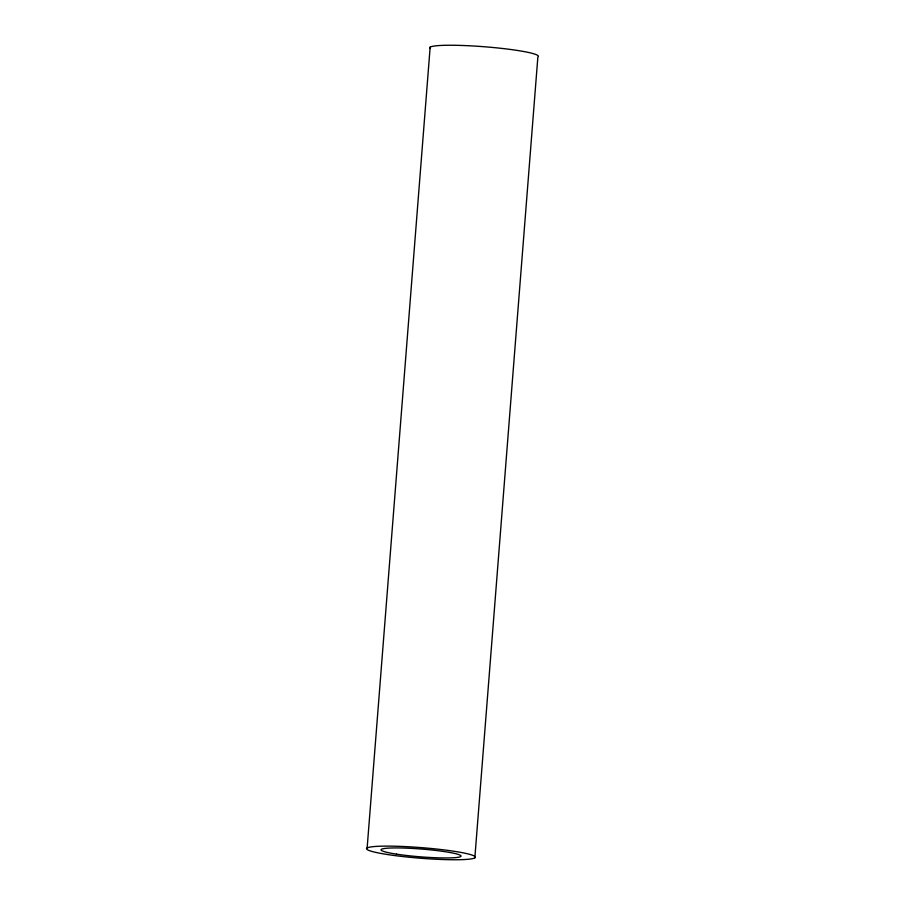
<?xml version="1.0" encoding="UTF-8"?>
<svg xmlns="http://www.w3.org/2000/svg" width="905" height="905" viewBox="0 0 905 905"><rect width="100%" height="100%" fill="white"/><g stroke="black" fill="none" stroke-linecap="round" stroke-linejoin="round"><path stroke-width="1.36" d="M367.136 848.019L430.158 47.151M474.842 857.85A54.515 5.317 4.5 0 0 400.395 846.39A54.515 5.317 4.5 0 0 387.725 854.569A54.515 5.317 4.5 0 0 474.842 857.85L537.864 56.981A54.515 5.317 4.5 0 0 484.243 46.743A54.515 5.317 4.5 0 0 430.101 48.531M396.469 854.139A40.171 3.925 4.5 0 0 460.668 856.56A40.171 3.925 4.5 0 0 405.813 848.121A40.171 3.925 4.5 0 0 396.469 854.139"/></g></svg>
